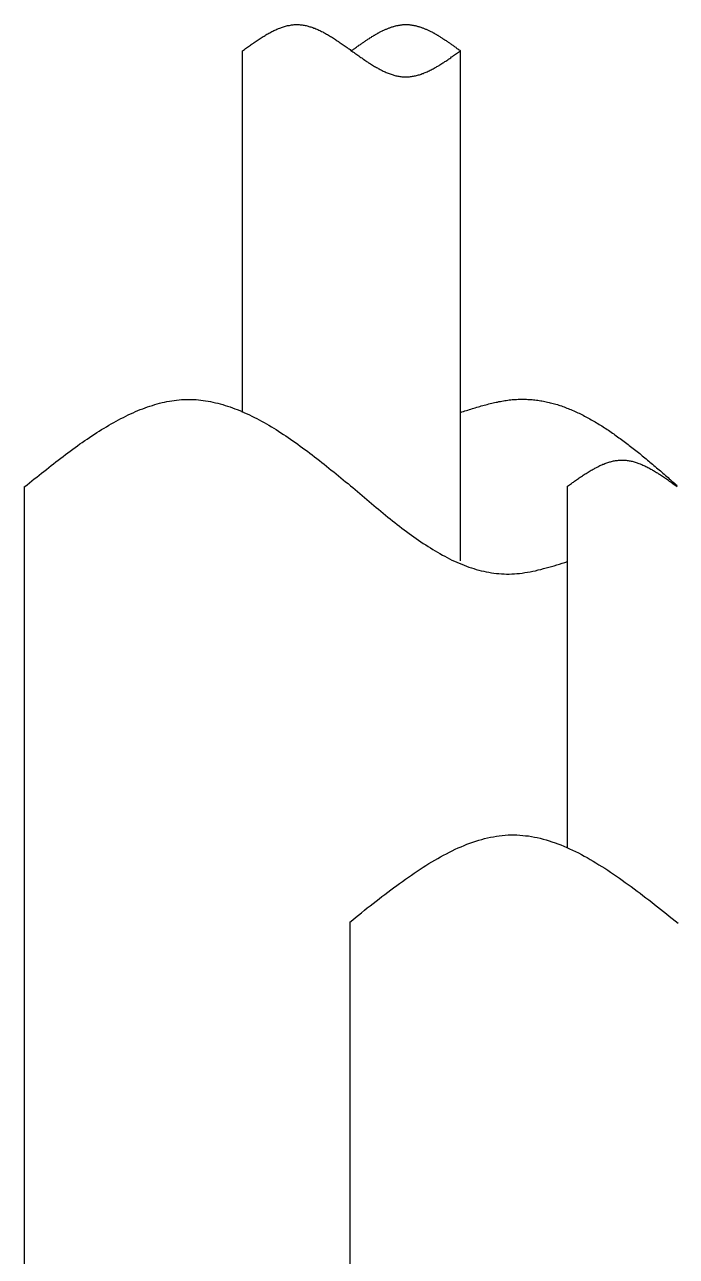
# Model space of a CAD drawing. Extents: x 443 to 1217, y -1921 to -677.
# Drawn here: x 546.2 to 551.06, y -989.88 to -980.7 of the extents above; entities that cross this region are included whole.
import ezdxf

# ---------------------------------------------------------------- set-up
doc = ezdxf.new("R2010")
doc.units = 0
doc.header["$MEASUREMENT"] = 0
doc.layers.add('5', color=7, linetype='CONTINUOUS')

msp = doc.modelspace()

# ---------------------------------------------------------------- linework, layer by layer
at = {"layer": '5', "color": 7}
for p, q in [((548.1658, -980.7106), (548.1735, -980.7096)), ((548.1735, -980.7096), (548.18, -980.7074)), ((548.18, -980.7074), (548.1876, -980.7063)), ((548.1876, -980.7063), (548.1952, -980.7063)), ((548.1952, -980.7063), (548.2018, -980.7052)), ((548.2018, -980.7052), (548.2094, -980.7041)), ((548.2094, -980.7041), (548.217, -980.7041)), ((548.217, -980.7041), (548.2236, -980.7041)), ((548.2236, -980.7041), (548.2312, -980.7041)), ((548.2312, -980.7041), (548.2388, -980.7041)), ((548.2388, -980.7041), (548.2454, -980.7041)), ((548.2454, -980.7041), (548.253, -980.7052)), ((548.253, -980.7052), (548.2606, -980.7052)), ((548.2606, -980.7052), (548.2683, -980.7063)), ((548.2683, -980.7063), (548.2748, -980.7074)), ((548.2748, -980.7074), (548.2824, -980.7085)), ((548.2824, -980.7085), (548.2901, -980.7096)), ((548.2901, -980.7096), (548.2966, -980.7117)), ((548.9777, -980.7106), (548.9821, -980.7096)), ((548.9821, -980.7096), (548.9876, -980.7085)), ((548.9876, -980.7085), (548.993, -980.7074)), ((548.993, -980.7074), (548.9974, -980.7074)), ((548.9974, -980.7074), (549.0028, -980.7063)), ((549.0028, -980.7063), (549.0083, -980.7052)), ((549.0083, -980.7052), (549.0126, -980.7052)), ((549.0126, -980.7052), (549.0181, -980.7041)), ((549.0181, -980.7041), (549.0235, -980.7041)), ((549.0235, -980.7041), (549.0279, -980.7041)), ((549.0279, -980.7041), (549.0333, -980.7041)), ((549.0333, -980.7041), (549.0388, -980.7041)), ((549.0388, -980.7041), (549.0442, -980.7041)), ((549.0442, -980.7041), (549.0486, -980.7041)), ((549.0486, -980.7041), (549.054, -980.7041)), ((549.054, -980.7041), (549.0595, -980.7041)), ((549.0595, -980.7041), (549.0638, -980.7041)), ((549.0638, -980.7041), (549.0693, -980.7052)), ((549.0693, -980.7052), (549.0747, -980.7052)), ((549.0747, -980.7052), (549.0791, -980.7063)), ((549.0791, -980.7063), (549.0845, -980.7074)), ((549.0845, -980.7074), (549.09, -980.7074)), ((549.09, -980.7074), (549.0944, -980.7085)), ((549.0944, -980.7085), (549.0998, -980.7096)), ((549.0998, -980.7096), (549.1053, -980.7106)), ((547.962, -980.8033), (547.9697, -980.7978)), ((547.9697, -980.7978), (547.9762, -980.7935)), ((547.9762, -980.7935), (547.9838, -980.7891)), ((547.9838, -980.7891), (547.9915, -980.7848)), ((547.9915, -980.7848), (547.998, -980.7804)), ((547.998, -980.7804), (548.0056, -980.776)), ((548.0056, -980.776), (548.0132, -980.7717)), ((548.0132, -980.7717), (548.0198, -980.7684)), ((548.0198, -980.7684), (548.0274, -980.7641)), ((548.0274, -980.7641), (548.035, -980.7597)), ((548.035, -980.7597), (548.0416, -980.7564)), ((548.0416, -980.7564), (548.0492, -980.7532)), ((548.0492, -980.7532), (548.0568, -980.7488)), ((548.0568, -980.7488), (548.0645, -980.7455)), ((548.0645, -980.7455), (548.071, -980.7423)), ((548.071, -980.7423), (548.0786, -980.739)), ((548.0786, -980.739), (548.0863, -980.7357)), ((548.0863, -980.7357), (548.0928, -980.7335)), ((548.0928, -980.7335), (548.1004, -980.7303)), ((548.1004, -980.7303), (548.1081, -980.727)), ((548.1081, -980.727), (548.1146, -980.7248)), ((548.1146, -980.7248), (548.1222, -980.7226)), ((548.1222, -980.7226), (548.1299, -980.7205)), ((548.1299, -980.7205), (548.1364, -980.7183)), ((548.1364, -980.7183), (548.144, -980.7161)), ((548.144, -980.7161), (548.1517, -980.7139)), ((548.1517, -980.7139), (548.1582, -980.7117)), ((548.1582, -980.7117), (548.1658, -980.7106)), ((548.2966, -980.7117), (548.3042, -980.7128)), ((548.3042, -980.7128), (548.3119, -980.715)), ((548.3119, -980.715), (548.3184, -980.7172)), ((548.3184, -980.7172), (548.326, -980.7194)), ((548.326, -980.7194), (548.3337, -980.7215)), ((548.3337, -980.7215), (548.3402, -980.7237)), ((548.3402, -980.7237), (548.3478, -980.7259)), ((548.3478, -980.7259), (548.3555, -980.7292)), ((548.3555, -980.7292), (548.362, -980.7314)), ((548.362, -980.7314), (548.3696, -980.7346)), ((548.3696, -980.7346), (548.3772, -980.7379)), ((548.3772, -980.7379), (548.3838, -980.7412)), ((548.3838, -980.7412), (548.3914, -980.7444)), ((548.3914, -980.7444), (548.399, -980.7477)), ((548.399, -980.7477), (548.4056, -980.751)), ((548.4056, -980.751), (548.4132, -980.7542)), ((548.4132, -980.7542), (548.4208, -980.7586)), ((548.4208, -980.7586), (548.4274, -980.7619)), ((548.4274, -980.7619), (548.435, -980.7662)), ((548.435, -980.7662), (548.4426, -980.7706)), ((548.4426, -980.7706), (548.4503, -980.7739)), ((548.4503, -980.7739), (548.4568, -980.7782)), ((548.4568, -980.7782), (548.4644, -980.7826)), ((548.4644, -980.7826), (548.4721, -980.7869)), ((548.4721, -980.7869), (548.4786, -980.7913)), ((548.4786, -980.7913), (548.4862, -980.7957)), ((548.4862, -980.7957), (548.4939, -980.8)), ((548.4939, -980.8), (548.5004, -980.8055)), ((548.7729, -980.8033), (548.7783, -980.8)), ((548.7783, -980.8), (548.7838, -980.7967)), ((548.7838, -980.7967), (548.7881, -980.7935)), ((548.7881, -980.7935), (548.7936, -980.7902)), ((548.7936, -980.7902), (548.799, -980.7869)), ((548.799, -980.7869), (548.8034, -980.7837)), ((548.8034, -980.7837), (548.8088, -980.7815)), ((548.8088, -980.7815), (548.8143, -980.7782)), ((548.8143, -980.7782), (548.8186, -980.7749)), ((548.8186, -980.7749), (548.8241, -980.7728)), ((548.8241, -980.7728), (548.8295, -980.7695)), ((548.8295, -980.7695), (548.8339, -980.7662)), ((548.8339, -980.7662), (548.8393, -980.7641)), ((548.8393, -980.7641), (548.8448, -980.7608)), ((548.8448, -980.7608), (548.8502, -980.7586)), ((548.8502, -980.7586), (548.8546, -980.7553)), ((548.8546, -980.7553), (548.86, -980.7532)), ((548.86, -980.7532), (548.8655, -980.751)), ((548.8655, -980.751), (548.8699, -980.7488)), ((548.8699, -980.7488), (548.8753, -980.7455)), ((548.8753, -980.7455), (548.8807, -980.7433)), ((548.8807, -980.7433), (548.8851, -980.7412)), ((548.8851, -980.7412), (548.8906, -980.739)), ((548.8906, -980.739), (548.896, -980.7368)), ((548.896, -980.7368), (548.9004, -980.7346)), ((548.9004, -980.7346), (548.9058, -980.7324)), ((548.9058, -980.7324), (548.9113, -980.7303)), ((548.9113, -980.7303), (548.9156, -980.7281)), ((548.9156, -980.7281), (548.9211, -980.727)), ((548.9211, -980.727), (548.9265, -980.7248)), ((548.9265, -980.7248), (548.9309, -980.7226)), ((548.9309, -980.7226), (548.9363, -980.7215)), ((548.9363, -980.7215), (548.9418, -980.7194)), ((548.9418, -980.7194), (548.9472, -980.7183)), ((548.9472, -980.7183), (548.9516, -980.7172)), ((548.9516, -980.7172), (548.957, -980.715)), ((548.957, -980.715), (548.9625, -980.7139)), ((548.9625, -980.7139), (548.9668, -980.7128)), ((548.9668, -980.7128), (548.9723, -980.7117)), ((548.9723, -980.7117), (548.9777, -980.7106)), ((549.1053, -980.7106), (549.1096, -980.7117)), ((549.1096, -980.7117), (549.1151, -980.7128)), ((549.1151, -980.7128), (549.1205, -980.7139)), ((549.1205, -980.7139), (549.1249, -980.715)), ((549.1249, -980.715), (549.1303, -980.7172)), ((549.1303, -980.7172), (549.1358, -980.7183)), ((549.1358, -980.7183), (549.1412, -980.7194)), ((549.1412, -980.7194), (549.1456, -980.7215)), ((549.1456, -980.7215), (549.151, -980.7226)), ((549.151, -980.7226), (549.1565, -980.7248)), ((549.1565, -980.7248), (549.1608, -980.727)), ((549.1608, -980.727), (549.1663, -980.7281)), ((549.1663, -980.7281), (549.1717, -980.7303)), ((549.1717, -980.7303), (549.1761, -980.7324)), ((549.1761, -980.7324), (549.1815, -980.7346)), ((549.1815, -980.7346), (549.187, -980.7368)), ((549.187, -980.7368), (549.1913, -980.739)), ((549.1913, -980.739), (549.1968, -980.7412)), ((549.1968, -980.7412), (549.2022, -980.7433)), ((549.2022, -980.7433), (549.2066, -980.7455)), ((549.2066, -980.7455), (549.2121, -980.7488)), ((549.2121, -980.7488), (549.2175, -980.751)), ((549.2175, -980.751), (549.2219, -980.7532)), ((549.2219, -980.7532), (549.2273, -980.7553)), ((549.2273, -980.7553), (549.2328, -980.7586)), ((549.2328, -980.7586), (549.2382, -980.7608)), ((549.2382, -980.7608), (549.2426, -980.7641)), ((549.2426, -980.7641), (549.248, -980.7662)), ((549.248, -980.7662), (549.2535, -980.7695)), ((549.2535, -980.7695), (549.2578, -980.7728)), ((549.2578, -980.7728), (549.2633, -980.7749)), ((549.2633, -980.7749), (549.2687, -980.7782)), ((549.2687, -980.7782), (549.2731, -980.7815)), ((549.2731, -980.7815), (549.2785, -980.7837)), ((549.2785, -980.7837), (549.284, -980.7869)), ((549.284, -980.7869), (549.2883, -980.7902)), ((549.2883, -980.7902), (549.2938, -980.7935)), ((549.2938, -980.7935), (549.2992, -980.7967)), ((549.2992, -980.7967), (549.3036, -980.8)), ((549.3036, -980.8), (549.309, -980.8033)), ((547.8312, -980.8937), (547.8378, -980.8883)), ((547.8378, -980.8883), (547.8454, -980.8828)), ((547.8454, -980.8828), (547.853, -980.8774)), ((547.853, -980.8774), (547.8596, -980.8719)), ((547.8596, -980.8719), (547.8672, -980.8676)), ((547.8672, -980.8676), (547.8748, -980.8621)), ((547.8748, -980.8621), (547.8825, -980.8567)), ((547.8825, -980.8567), (547.889, -980.8512)), ((547.889, -980.8512), (547.8966, -980.8469)), ((547.8966, -980.8469), (547.9043, -980.8414)), ((547.9043, -980.8414), (547.9108, -980.8371)), ((547.9108, -980.8371), (547.9184, -980.8316)), ((547.9184, -980.8316), (547.9261, -980.8262)), ((547.9261, -980.8262), (547.9326, -980.8218)), ((547.9326, -980.8218), (547.9402, -980.8175)), ((547.9402, -980.8175), (547.9479, -980.812)), ((547.9479, -980.812), (547.9544, -980.8076)), ((547.9544, -980.8076), (547.962, -980.8033)), ((548.5004, -980.8055), (548.508, -980.8098)), ((548.508, -980.8098), (548.5157, -980.8142)), ((548.5157, -980.8142), (548.5222, -980.8196)), ((548.5222, -980.8196), (548.5298, -980.824)), ((548.5298, -980.824), (548.5375, -980.8294)), ((548.5375, -980.8294), (548.544, -980.8338)), ((548.544, -980.8338), (548.5516, -980.8392)), ((548.5516, -980.8392), (548.5593, -980.8436)), ((548.5593, -980.8436), (548.5658, -980.8491)), ((548.5658, -980.8491), (548.5734, -980.8545)), ((548.5734, -980.8545), (548.581, -980.8589)), ((548.581, -980.8589), (548.5876, -980.8643)), ((548.5876, -980.8643), (548.5952, -980.8698)), ((548.5952, -980.8698), (548.6028, -980.8752)), ((548.6028, -980.8752), (548.6094, -980.8807)), ((548.6094, -980.8807), (548.617, -980.885)), ((548.617, -980.885), (548.6246, -980.8905)), ((548.6246, -980.8905), (548.6312, -980.8959)), ((548.641, -980.8948), (548.6453, -980.8916)), ((548.6453, -980.8916), (548.6508, -980.8872)), ((548.6508, -980.8872), (548.6562, -980.8839)), ((548.6562, -980.8839), (548.6606, -980.8807)), ((548.6606, -980.8807), (548.6661, -980.8763)), ((548.6661, -980.8763), (548.6715, -980.873)), ((548.6715, -980.873), (548.6759, -980.8687)), ((548.6759, -980.8687), (548.6813, -980.8654)), ((548.6813, -980.8654), (548.6868, -980.8621)), ((548.6868, -980.8621), (548.6911, -980.8578)), ((548.6911, -980.8578), (548.6966, -980.8545)), ((548.6966, -980.8545), (548.702, -980.8512)), ((548.702, -980.8512), (548.7064, -980.848)), ((548.7064, -980.848), (548.7118, -980.8436)), ((548.7118, -980.8436), (548.7173, -980.8403)), ((548.7173, -980.8403), (548.7216, -980.8371)), ((548.7216, -980.8371), (548.7271, -980.8338)), ((548.7271, -980.8338), (548.7325, -980.8294)), ((548.7325, -980.8294), (548.7369, -980.8262)), ((548.7369, -980.8262), (548.7423, -980.8229)), ((548.7423, -980.8229), (548.7478, -980.8196)), ((548.7478, -980.8196), (548.7532, -980.8164)), ((548.7532, -980.8164), (548.7576, -980.8131)), ((548.7576, -980.8131), (548.763, -980.8098)), ((548.763, -980.8098), (548.7685, -980.8066)), ((548.7685, -980.8066), (548.7729, -980.8033)), ((549.309, -980.8033), (549.3145, -980.8066)), ((549.3145, -980.8066), (549.3189, -980.8098)), ((549.3189, -980.8098), (549.3243, -980.8131)), ((549.3243, -980.8131), (549.3298, -980.8164)), ((549.3298, -980.8164), (549.3341, -980.8196)), ((549.3341, -980.8196), (549.3396, -980.8229)), ((549.3396, -980.8229), (549.345, -980.8262)), ((549.345, -980.8262), (549.3505, -980.8294)), ((549.3505, -980.8294), (549.3548, -980.8338)), ((549.3548, -980.8338), (549.3603, -980.8371)), ((549.3603, -980.8371), (549.3657, -980.8403)), ((549.3657, -980.8403), (549.3701, -980.8436)), ((549.3701, -980.8436), (549.3755, -980.848)), ((549.3755, -980.848), (549.381, -980.8512)), ((549.381, -980.8512), (549.3853, -980.8545)), ((549.3853, -980.8545), (549.3908, -980.8578)), ((549.3908, -980.8578), (549.3962, -980.8621)), ((549.3962, -980.8621), (549.4006, -980.8654)), ((549.4006, -980.8654), (549.406, -980.8687)), ((549.406, -980.8687), (549.4115, -980.873)), ((549.4115, -980.873), (549.4159, -980.8763)), ((549.4159, -980.8763), (549.4213, -980.8807)), ((549.4213, -980.8807), (549.4268, -980.8839)), ((549.4268, -980.8839), (549.4311, -980.8872)), ((549.4311, -980.8872), (549.4366, -980.8916)), ((549.4366, -980.8916), (549.442, -980.8948)), ((547.8236, -980.8981), (547.8312, -980.8937)), ((548.6312, -980.8959), (548.6388, -980.9014)), ((548.6355, -980.8981), (548.641, -980.8948)), ((548.6388, -980.9014), (548.6464, -980.9068)), ((548.6464, -980.9068), (548.6541, -980.9112)), ((548.6541, -980.9112), (548.6606, -980.9166)), ((548.6606, -980.9166), (548.6682, -980.9221)), ((548.6682, -980.9221), (548.6759, -980.9275)), ((548.6759, -980.9275), (548.6824, -980.9319)), ((548.6824, -980.9319), (548.69, -980.9373)), ((548.69, -980.9373), (548.6977, -980.9428)), ((548.6977, -980.9428), (548.7042, -980.9482)), ((548.7042, -980.9482), (548.7118, -980.9526)), ((548.7118, -980.9526), (548.7195, -980.958)), ((548.7195, -980.958), (548.726, -980.9624)), ((548.726, -980.9624), (548.7336, -980.9678)), ((548.7336, -980.9678), (548.7413, -980.9733)), ((548.7413, -980.9733), (548.7478, -980.9777)), ((548.7478, -980.9777), (548.7554, -980.982)), ((548.7554, -980.982), (548.763, -980.9875)), ((549.3156, -980.9896), (549.3232, -980.9853)), ((549.3232, -980.9853), (549.3308, -980.9798)), ((549.3308, -980.9798), (549.3374, -980.9755)), ((549.3374, -980.9755), (549.345, -980.97)), ((549.345, -980.97), (549.3526, -980.9657)), ((549.3526, -980.9657), (549.3592, -980.9602)), ((549.3592, -980.9602), (549.3668, -980.9559)), ((549.3668, -980.9559), (549.3744, -980.9504)), ((549.3744, -980.9504), (549.381, -980.945)), ((549.381, -980.945), (549.3886, -980.9406)), ((549.3886, -980.9406), (549.3962, -980.9352)), ((549.3962, -980.9352), (549.4028, -980.9297)), ((549.4028, -980.9297), (549.4104, -980.9243)), ((549.4104, -980.9243), (549.418, -980.9199)), ((549.418, -980.9199), (549.4246, -980.9144)), ((549.4246, -980.9144), (549.4322, -980.909)), ((549.4322, -980.909), (549.4398, -980.9035)), ((549.4398, -980.9035), (549.4475, -980.8981)), ((549.442, -980.8948), (549.4475, -980.8981)), ((548.763, -980.9875), (548.7696, -980.9918)), ((548.7696, -980.9918), (548.7772, -980.9962)), ((548.7772, -980.9962), (548.7848, -981.0005)), ((548.7848, -981.0005), (548.7914, -981.006)), ((548.7914, -981.006), (548.799, -981.0104)), ((548.799, -981.0104), (548.8066, -981.0147)), ((548.8066, -981.0147), (548.8132, -981.0191)), ((548.8132, -981.0191), (548.8208, -981.0223)), ((548.8208, -981.0223), (548.8284, -981.0267)), ((548.8284, -981.0267), (548.835, -981.0311)), ((548.835, -981.0311), (548.8426, -981.0343)), ((548.8426, -981.0343), (548.8502, -981.0387)), ((548.8502, -981.0387), (548.8579, -981.042)), ((548.8579, -981.042), (548.8644, -981.0463)), ((548.8644, -981.0463), (548.872, -981.0496)), ((548.872, -981.0496), (548.8797, -981.0529)), ((548.8797, -981.0529), (548.8862, -981.0561)), ((548.8862, -981.0561), (548.8938, -981.0594)), ((548.8938, -981.0594), (548.9015, -981.0627)), ((548.9015, -981.0627), (548.908, -981.0648)), ((548.908, -981.0648), (548.9156, -981.0681)), ((548.9156, -981.0681), (548.9233, -981.0714)), ((548.9233, -981.0714), (548.9298, -981.0736)), ((548.9298, -981.0736), (548.9374, -981.0757)), ((548.9374, -981.0757), (548.945, -981.0779)), ((549.1336, -981.079), (549.1412, -981.0768)), ((549.1412, -981.0768), (549.1488, -981.0747)), ((549.1488, -981.0747), (549.1554, -981.0725)), ((549.1554, -981.0725), (549.163, -981.0692)), ((549.163, -981.0692), (549.1706, -981.067)), ((549.1706, -981.067), (549.1772, -981.0638)), ((549.1772, -981.0638), (549.1848, -981.0605)), ((549.1848, -981.0605), (549.1924, -981.0583)), ((549.1924, -981.0583), (549.199, -981.055)), ((549.199, -981.055), (549.2066, -981.0518)), ((549.2066, -981.0518), (549.2142, -981.0474)), ((549.2142, -981.0474), (549.2208, -981.0441)), ((549.2208, -981.0441), (549.2284, -981.0409)), ((549.2284, -981.0409), (549.236, -981.0365)), ((549.236, -981.0365), (549.2437, -981.0332)), ((549.2437, -981.0332), (549.2502, -981.0289)), ((549.2502, -981.0289), (549.2578, -981.0245)), ((549.2578, -981.0245), (549.2655, -981.0212)), ((549.2655, -981.0212), (549.272, -981.0169)), ((549.272, -981.0169), (549.2796, -981.0125)), ((549.2796, -981.0125), (549.2873, -981.0082)), ((549.2873, -981.0082), (549.2938, -981.0038)), ((549.2938, -981.0038), (549.3014, -980.9984)), ((549.3014, -980.9984), (549.309, -980.994)), ((549.309, -980.994), (549.3156, -980.9896)), ((548.945, -981.0779), (548.9516, -981.0801)), ((548.9516, -981.0801), (548.9592, -981.0823)), ((548.9592, -981.0823), (548.9668, -981.0845)), ((548.9668, -981.0845), (548.9734, -981.0855)), ((548.9734, -981.0855), (548.981, -981.0877)), ((548.981, -981.0877), (548.9886, -981.0888)), ((548.9886, -981.0888), (548.9952, -981.0899)), ((548.9952, -981.0899), (549.0028, -981.091)), ((549.0028, -981.091), (549.0104, -981.0921)), ((549.0104, -981.0921), (549.017, -981.0921)), ((549.017, -981.0921), (549.0246, -981.0932)), ((549.0246, -981.0932), (549.0322, -981.0932)), ((549.0322, -981.0932), (549.0399, -981.0932)), ((549.0399, -981.0932), (549.0464, -981.0932)), ((549.0464, -981.0932), (549.054, -981.0932)), ((549.054, -981.0932), (549.0617, -981.0921)), ((549.0617, -981.0921), (549.0682, -981.0921)), ((549.0682, -981.0921), (549.0758, -981.091)), ((549.0758, -981.091), (549.0835, -981.0899)), ((549.0835, -981.0899), (549.09, -981.0888)), ((549.09, -981.0888), (549.0976, -981.0877)), ((549.0976, -981.0877), (549.1053, -981.0866)), ((549.1053, -981.0866), (549.1118, -981.0845)), ((549.1118, -981.0845), (549.1194, -981.0834)), ((549.1194, -981.0834), (549.127, -981.0812)), ((549.127, -981.0812), (549.1336, -981.079)), ((547.0978, -983.5573), (547.1163, -983.5518)), ((547.1163, -983.5518), (547.1338, -983.5453)), ((547.1338, -983.5453), (547.1523, -983.5398)), ((547.1523, -983.5398), (547.1697, -983.5344)), ((547.1697, -983.5344), (547.1883, -983.5289)), ((547.1883, -983.5289), (547.2057, -983.5246)), ((547.2057, -983.5246), (547.2242, -983.5191)), ((547.2242, -983.5191), (547.2417, -983.5159)), ((547.2417, -983.5159), (547.2602, -983.5115)), ((547.2602, -983.5115), (547.2787, -983.5082)), ((547.2787, -983.5082), (547.2961, -983.5061)), ((547.2961, -983.5061), (547.3147, -983.5028)), ((547.3147, -983.5028), (547.3321, -983.5006)), ((547.3321, -983.5006), (547.3506, -983.4984)), ((547.3506, -983.4984), (547.3681, -983.4973)), ((547.3681, -983.4973), (547.3866, -983.4962)), ((547.3866, -983.4962), (547.4051, -983.4962)), ((547.4051, -983.4962), (547.4226, -983.4952)), ((547.4226, -983.4952), (547.4411, -983.4962)), ((547.4411, -983.4962), (547.4585, -983.4962)), ((547.4585, -983.4962), (547.4771, -983.4973)), ((547.4771, -983.4973), (547.4956, -983.4984)), ((547.4956, -983.4984), (547.513, -983.5006)), ((547.513, -983.5006), (547.5315, -983.5028)), ((547.5315, -983.5028), (547.549, -983.5061)), ((547.549, -983.5061), (547.5675, -983.5082)), ((547.5675, -983.5082), (547.586, -983.5115)), ((547.586, -983.5115), (547.6035, -983.5159)), ((547.6035, -983.5159), (547.622, -983.5202)), ((547.622, -983.5202), (547.6394, -983.5246)), ((547.6394, -983.5246), (547.658, -983.5289)), ((547.658, -983.5289), (547.6765, -983.5344)), ((547.6765, -983.5344), (547.6939, -983.5398)), ((547.6939, -983.5398), (547.7125, -983.5453)), ((547.7125, -983.5453), (547.731, -983.5518)), ((547.731, -983.5518), (547.7484, -983.5573)), ((549.5575, -983.5573), (549.5695, -983.554)), ((549.5695, -983.554), (549.5804, -983.5507)), ((549.5804, -983.5507), (549.5913, -983.5475)), ((549.5913, -983.5475), (549.6022, -983.5442)), ((549.6022, -983.5442), (549.6131, -983.5409)), ((549.6131, -983.5409), (549.624, -983.5377)), ((549.624, -983.5377), (549.636, -983.5355)), ((549.636, -983.5355), (549.6469, -983.5322)), ((549.6469, -983.5322), (549.6578, -983.5289)), ((549.6578, -983.5289), (549.6687, -983.5268)), ((549.6687, -983.5268), (549.6796, -983.5246)), ((549.6796, -983.5246), (549.6905, -983.5213)), ((549.6905, -983.5213), (549.7014, -983.5191)), ((549.7014, -983.5191), (549.7123, -983.5169)), ((549.7123, -983.5169), (549.7232, -983.5148)), ((549.7232, -983.5148), (549.7341, -983.5115)), ((549.7341, -983.5115), (549.745, -983.5104)), ((549.745, -983.5104), (549.7559, -983.5082)), ((549.7559, -983.5082), (549.7668, -983.5061)), ((549.7668, -983.5061), (549.7777, -983.5039)), ((549.7777, -983.5039), (549.7886, -983.5028)), ((549.7886, -983.5028), (549.7995, -983.5006)), ((549.7995, -983.5006), (549.8104, -983.4995)), ((549.8104, -983.4995), (549.8213, -983.4984)), ((549.8213, -983.4984), (549.8322, -983.4973)), ((549.8322, -983.4973), (549.8431, -983.4962)), ((549.8431, -983.4962), (549.854, -983.4952)), ((549.854, -983.4952), (549.8649, -983.4952)), ((549.8649, -983.4952), (549.8758, -983.4941)), ((549.8758, -983.4941), (549.8856, -983.4941)), ((549.8856, -983.4941), (549.8965, -983.4941)), ((549.8965, -983.4941), (549.9074, -983.4941)), ((549.9074, -983.4941), (549.9183, -983.4941)), ((549.9183, -983.4941), (549.9281, -983.4941)), ((549.9281, -983.4941), (549.939, -983.4941)), ((549.939, -983.4941), (549.9499, -983.4952)), ((549.9499, -983.4952), (549.9608, -983.4952)), ((549.9608, -983.4952), (549.9706, -983.4962)), ((549.9706, -983.4962), (549.9815, -983.4973)), ((549.9815, -983.4973), (549.9924, -983.4984)), ((549.9924, -983.4984), (550.0022, -983.4995)), ((550.0022, -983.4995), (550.0131, -983.5006)), ((550.0131, -983.5006), (550.024, -983.5017)), ((550.024, -983.5017), (550.0338, -983.5039)), ((550.0338, -983.5039), (550.0447, -983.505)), ((550.0447, -983.505), (550.0545, -983.5071)), ((550.0545, -983.5071), (550.0654, -983.5082)), ((550.0654, -983.5082), (550.0752, -983.5104)), ((550.0752, -983.5104), (550.0861, -983.5126)), ((550.0861, -983.5126), (550.0959, -983.5148)), ((550.0959, -983.5148), (550.1068, -983.518)), ((550.1068, -983.518), (550.1166, -983.5202)), ((550.1166, -983.5202), (550.1275, -983.5224)), ((550.1275, -983.5224), (550.1373, -983.5257)), ((550.1373, -983.5257), (550.1482, -983.5289)), ((550.1482, -983.5289), (550.158, -983.5311)), ((550.158, -983.5311), (550.1689, -983.5344)), ((550.1689, -983.5344), (550.1787, -983.5377)), ((550.1787, -983.5377), (550.1885, -983.5409)), ((550.1885, -983.5409), (550.1994, -983.5442)), ((550.1994, -983.5442), (550.2092, -983.5486)), ((550.2092, -983.5486), (550.2191, -983.5518)), ((550.2191, -983.5518), (550.23, -983.5562)), ((546.9005, -983.6477), (546.918, -983.6379)), ((546.918, -983.6379), (546.9365, -983.6292)), ((546.9365, -983.6292), (546.9539, -983.6194)), ((546.9539, -983.6194), (546.9725, -983.6107)), ((546.9725, -983.6107), (546.9899, -983.603)), ((546.9899, -983.603), (547.0084, -983.5943)), ((547.0084, -983.5943), (547.0259, -983.5867)), ((547.0259, -983.5867), (547.0444, -983.5791)), ((547.0444, -983.5791), (547.0618, -983.5714)), ((547.0618, -983.5714), (547.0804, -983.5649)), ((547.0804, -983.5649), (547.0978, -983.5573)), ((547.7484, -983.5573), (547.7669, -983.5649)), ((547.7669, -983.5649), (547.7844, -983.5714)), ((547.7844, -983.5714), (547.8029, -983.5791)), ((547.8029, -983.5791), (547.8214, -983.5867)), ((547.8214, -983.5867), (547.8389, -983.5943)), ((547.8389, -983.5943), (547.8574, -983.603)), ((547.8574, -983.603), (547.8748, -983.6107)), ((547.8748, -983.6107), (547.8934, -983.6194)), ((547.8934, -983.6194), (547.9119, -983.6292)), ((547.9119, -983.6292), (547.9293, -983.6379)), ((547.9293, -983.6379), (547.9479, -983.6477)), ((549.4475, -983.5921), (549.4584, -983.5878)), ((549.4584, -983.5878), (549.4693, -983.5845)), ((549.4693, -983.5845), (549.4802, -983.5812)), ((549.4802, -983.5812), (549.4911, -983.578)), ((549.4911, -983.578), (549.503, -983.5747)), ((549.503, -983.5747), (549.5139, -983.5704)), ((549.5139, -983.5704), (549.5248, -983.5671)), ((549.5248, -983.5671), (549.5357, -983.5638)), ((549.5357, -983.5638), (549.5466, -983.5605)), ((549.5466, -983.5605), (549.5575, -983.5573)), ((550.23, -983.5562), (550.2398, -983.5595)), ((550.2398, -983.5595), (550.2496, -983.5638)), ((550.2496, -983.5638), (550.2605, -983.5682)), ((550.2605, -983.5682), (550.2703, -983.5714)), ((550.2703, -983.5714), (550.2801, -983.5758)), ((550.2801, -983.5758), (550.291, -983.5802)), ((550.291, -983.5802), (550.3008, -983.5856)), ((550.3008, -983.5856), (550.3106, -983.59)), ((550.3106, -983.59), (550.3204, -983.5943)), ((550.3204, -983.5943), (550.3302, -983.5987)), ((550.3302, -983.5987), (550.3411, -983.6041)), ((550.3411, -983.6041), (550.3509, -983.6085)), ((550.3509, -983.6085), (550.3607, -983.6139)), ((550.3607, -983.6139), (550.3705, -983.6194)), ((550.3705, -983.6194), (550.3803, -983.6248)), ((550.3803, -983.6248), (550.3902, -983.6292)), ((550.3902, -983.6292), (550.4011, -983.6347)), ((550.4011, -983.6347), (550.4109, -983.6401)), ((550.4109, -983.6401), (550.4207, -983.6466)), ((546.7382, -983.7425), (546.7567, -983.7316)), ((546.7567, -983.7316), (546.7741, -983.7207)), ((546.7741, -983.7207), (546.7926, -983.7088)), ((546.7926, -983.7088), (546.8101, -983.699)), ((546.8101, -983.699), (546.8286, -983.6881)), ((546.8286, -983.6881), (546.846, -983.6772)), ((546.846, -983.6772), (546.8646, -983.6673)), ((546.8646, -983.6673), (546.882, -983.6575)), ((546.882, -983.6575), (546.9005, -983.6477)), ((547.9479, -983.6477), (547.9653, -983.6575)), ((547.9653, -983.6575), (547.9838, -983.6673)), ((547.9838, -983.6673), (548.0013, -983.6782)), ((548.0013, -983.6782), (548.0198, -983.6881)), ((548.0198, -983.6881), (548.0383, -983.699)), ((548.0383, -983.699), (548.0558, -983.7098)), ((548.0558, -983.7098), (548.0743, -983.7207)), ((548.0743, -983.7207), (548.0917, -983.7327)), ((548.0917, -983.7327), (548.1102, -983.7436)), ((550.4207, -983.6466), (550.4305, -983.6521)), ((550.4305, -983.6521), (550.4403, -983.6575)), ((550.4403, -983.6575), (550.4501, -983.663)), ((550.4501, -983.663), (550.4599, -983.6695)), ((550.4599, -983.6695), (550.4697, -983.675)), ((550.4697, -983.675), (550.4795, -983.6815)), ((550.4795, -983.6815), (550.4893, -983.687)), ((550.4893, -983.687), (550.4991, -983.6935)), ((550.4991, -983.6935), (550.51, -983.7)), ((550.51, -983.7), (550.5198, -983.7066)), ((550.5198, -983.7066), (550.5297, -983.7131)), ((550.5297, -983.7131), (550.5395, -983.7186)), ((550.5395, -983.7186), (550.5493, -983.7251)), ((550.5493, -983.7251), (550.5591, -983.7327)), ((550.5591, -983.7327), (550.5689, -983.7393)), ((546.5954, -983.8406), (546.6128, -983.8275)), ((546.6128, -983.8275), (546.6303, -983.8156)), ((546.6303, -983.8156), (546.6488, -983.8025)), ((546.6488, -983.8025), (546.6662, -983.7905)), ((546.6662, -983.7905), (546.6848, -983.7785)), ((546.6848, -983.7785), (546.7022, -983.7665)), ((546.7022, -983.7665), (546.7207, -983.7545)), ((546.7207, -983.7545), (546.7382, -983.7425)), ((548.1102, -983.7436), (548.1277, -983.7556)), ((548.1277, -983.7556), (548.1462, -983.7676)), ((548.1462, -983.7676), (548.1636, -983.7796)), ((548.1636, -983.7796), (548.1822, -983.7916)), ((548.1822, -983.7916), (548.1996, -983.8047)), ((548.1996, -983.8047), (548.2181, -983.8167)), ((548.2181, -983.8167), (548.2356, -983.8297)), ((550.5689, -983.7393), (550.5787, -983.7458)), ((550.5787, -983.7458), (550.5885, -983.7524)), ((550.5885, -983.7524), (550.5972, -983.7589)), ((550.5972, -983.7589), (550.607, -983.7665)), ((550.607, -983.7665), (550.6168, -983.7731)), ((550.6168, -983.7731), (550.6266, -983.7807)), ((550.6266, -983.7807), (550.6365, -983.7872)), ((550.6365, -983.7872), (550.6463, -983.7949)), ((550.6463, -983.7949), (550.6561, -983.8014)), ((550.6561, -983.8014), (550.6659, -983.809)), ((550.6659, -983.809), (550.6757, -983.8167)), ((550.6757, -983.8167), (550.6855, -983.8232)), ((550.6855, -983.8232), (550.6953, -983.8308)), ((546.469, -983.9333), (546.4875, -983.9202)), ((546.4875, -983.9202), (546.5049, -983.906)), ((546.5049, -983.906), (546.5235, -983.8929)), ((546.5235, -983.8929), (546.5409, -983.8799)), ((546.5409, -983.8799), (546.5594, -983.8668)), ((546.5594, -983.8668), (546.5769, -983.8537)), ((546.5769, -983.8537), (546.5954, -983.8406)), ((548.2356, -983.8297), (548.2541, -983.8428)), ((548.2541, -983.8428), (548.2715, -983.8559)), ((548.2715, -983.8559), (548.289, -983.869)), ((548.289, -983.869), (548.3075, -983.882)), ((548.3075, -983.882), (548.3249, -983.8951)), ((548.3249, -983.8951), (548.3435, -983.9093)), ((548.3435, -983.9093), (548.3609, -983.9224)), ((550.6953, -983.8308), (550.7051, -983.8384)), ((550.7051, -983.8384), (550.7149, -983.8461)), ((550.7149, -983.8461), (550.7236, -983.8537)), ((550.7236, -983.8537), (550.7335, -983.8613)), ((550.7335, -983.8613), (550.7433, -983.869)), ((550.7433, -983.869), (550.7531, -983.8766)), ((550.7531, -983.8766), (550.7629, -983.8842)), ((550.7629, -983.8842), (550.7727, -983.8918)), ((550.7727, -983.8918), (550.7825, -983.8995)), ((550.7825, -983.8995), (550.7923, -983.9071)), ((550.7923, -983.9071), (550.801, -983.9158)), ((550.801, -983.9158), (550.8108, -983.9235)), ((546.3622, -984.0172), (546.3796, -984.003)), ((546.3796, -984.003), (546.3981, -983.9888)), ((546.3981, -983.9888), (546.4156, -983.9747)), ((546.4156, -983.9747), (546.433, -983.9605)), ((546.433, -983.9605), (546.4515, -983.9474)), ((546.4515, -983.9474), (546.469, -983.9333)), ((548.3609, -983.9224), (548.3783, -983.9365)), ((548.3783, -983.9365), (548.3969, -983.9507)), ((548.3969, -983.9507), (548.4143, -983.9649)), ((548.4143, -983.9649), (548.4328, -983.979)), ((548.4328, -983.979), (548.4503, -983.9932)), ((548.4503, -983.9932), (548.4677, -984.0074)), ((548.4677, -984.0074), (548.4851, -984.0215)), ((550.4348, -984.015), (550.4425, -984.0117)), ((550.4425, -984.0117), (550.449, -984.0074)), ((550.449, -984.0074), (550.4566, -984.0041)), ((550.4566, -984.0041), (550.4643, -983.9997)), ((550.4643, -983.9997), (550.4708, -983.9965)), ((550.4708, -983.9965), (550.4784, -983.9921)), ((550.4784, -983.9921), (550.4861, -983.9888)), ((550.4861, -983.9888), (550.4926, -983.9856)), ((550.4926, -983.9856), (550.5002, -983.9823)), ((550.5002, -983.9823), (550.5079, -983.979)), ((550.5079, -983.979), (550.5144, -983.9769)), ((550.5144, -983.9769), (550.522, -983.9736)), ((550.522, -983.9736), (550.5297, -983.9703)), ((550.5297, -983.9703), (550.5373, -983.9681)), ((550.5373, -983.9681), (550.5438, -983.966)), ((550.5438, -983.966), (550.5515, -983.9638)), ((550.5515, -983.9638), (550.5591, -983.9616)), ((550.5591, -983.9616), (550.5656, -983.9594)), ((550.5656, -983.9594), (550.5732, -983.9572)), ((550.5732, -983.9572), (550.5809, -983.9551)), ((550.5809, -983.9551), (550.5874, -983.954)), ((550.5874, -983.954), (550.595, -983.9529)), ((550.595, -983.9529), (550.6027, -983.9507)), ((550.6027, -983.9507), (550.6092, -983.9496)), ((550.6092, -983.9496), (550.6168, -983.9496)), ((550.6168, -983.9496), (550.6245, -983.9485)), ((550.6245, -983.9485), (550.631, -983.9474)), ((550.631, -983.9474), (550.6386, -983.9474)), ((550.6386, -983.9474), (550.6463, -983.9474)), ((550.6463, -983.9474), (550.6528, -983.9474)), ((550.6528, -983.9474), (550.6604, -983.9474)), ((550.6604, -983.9474), (550.6681, -983.9474)), ((550.6681, -983.9474), (550.6746, -983.9485)), ((550.6746, -983.9485), (550.6822, -983.9485)), ((550.6822, -983.9485), (550.6899, -983.9496)), ((550.6899, -983.9496), (550.6964, -983.9507)), ((550.6964, -983.9507), (550.704, -983.9518)), ((550.704, -983.9518), (550.7117, -983.9529)), ((550.7117, -983.9529), (550.7182, -983.9551)), ((550.7182, -983.9551), (550.7258, -983.9561)), ((550.7258, -983.9561), (550.7335, -983.9583)), ((550.7335, -983.9583), (550.7411, -983.9605)), ((550.7411, -983.9605), (550.7476, -983.9627)), ((550.7476, -983.9627), (550.7552, -983.9649)), ((550.7552, -983.9649), (550.7629, -983.967)), ((550.7629, -983.967), (550.7694, -983.9692)), ((550.7694, -983.9692), (550.777, -983.9725)), ((550.777, -983.9725), (550.7847, -983.9747)), ((550.7847, -983.9747), (550.7912, -983.9779)), ((550.7912, -983.9779), (550.7988, -983.9812)), ((550.7988, -983.9812), (550.8065, -983.9845)), ((550.8065, -983.9845), (550.813, -983.9878)), ((550.8108, -983.9235), (550.8206, -983.9311)), ((550.813, -983.9878), (550.8206, -983.991)), ((550.8206, -983.9311), (550.8304, -983.9387)), ((550.8206, -983.991), (550.8283, -983.9943)), ((550.8283, -983.9943), (550.8348, -983.9976)), ((550.8304, -983.9387), (550.8403, -983.9474)), ((550.8348, -983.9976), (550.8424, -984.0019)), ((550.8403, -983.9474), (550.8501, -983.9551)), ((550.8424, -984.0019), (550.8501, -984.0052)), ((550.8501, -983.9551), (550.8588, -983.9627)), ((550.8501, -984.0052), (550.8566, -984.0096)), ((550.8566, -984.0096), (550.8642, -984.0139)), ((550.8588, -983.9627), (550.8686, -983.9714)), ((550.8686, -983.9714), (550.8784, -983.979)), ((550.8784, -983.979), (550.8882, -983.9878)), ((550.8882, -983.9878), (550.898, -983.9954)), ((550.898, -983.9954), (550.9067, -984.0041)), ((550.9067, -984.0041), (550.9165, -984.0117)), ((550.9165, -984.0117), (550.9264, -984.0204)), ((546.2368, -984.1164), (546.2543, -984.1022)), ((546.2543, -984.1022), (546.2717, -984.088)), ((546.2717, -984.088), (546.2902, -984.0739)), ((546.2902, -984.0739), (546.3077, -984.0597)), ((546.3077, -984.0597), (546.3262, -984.0455)), ((546.3262, -984.0455), (546.3436, -984.0313)), ((546.3436, -984.0313), (546.3622, -984.0172)), ((548.4851, -984.0215), (548.5037, -984.0357)), ((548.5037, -984.0357), (548.5211, -984.0499)), ((548.5211, -984.0499), (548.5385, -984.0651)), ((548.5385, -984.0651), (548.556, -984.0793)), ((548.556, -984.0793), (548.5745, -984.0935)), ((548.5745, -984.0935), (548.5919, -984.1087)), ((550.2964, -984.1055), (550.3041, -984.1)), ((550.3041, -984.1), (550.3106, -984.0956)), ((550.3106, -984.0956), (550.3182, -984.0902)), ((550.3182, -984.0902), (550.3259, -984.0847)), ((550.3259, -984.0847), (550.3324, -984.0804)), ((550.3324, -984.0804), (550.34, -984.0749)), ((550.34, -984.0749), (550.3477, -984.0706)), ((550.3477, -984.0706), (550.3553, -984.0651)), ((550.3553, -984.0651), (550.3618, -984.0608)), ((550.3618, -984.0608), (550.3694, -984.0553)), ((550.3694, -984.0553), (550.3771, -984.051)), ((550.3771, -984.051), (550.3836, -984.0466)), ((550.3836, -984.0466), (550.3912, -984.0412)), ((550.3912, -984.0412), (550.3989, -984.0368)), ((550.3989, -984.0368), (550.4054, -984.0324)), ((550.4054, -984.0324), (550.413, -984.0281)), ((550.413, -984.0281), (550.4207, -984.0237)), ((550.4207, -984.0237), (550.4272, -984.0194)), ((550.4272, -984.0194), (550.4348, -984.015)), ((550.8642, -984.0139), (550.8719, -984.0172)), ((550.8719, -984.0172), (550.8784, -984.0215)), ((550.8784, -984.0215), (550.886, -984.0259)), ((550.886, -984.0259), (550.8937, -984.0303)), ((550.8937, -984.0303), (550.9002, -984.0346)), ((550.9002, -984.0346), (550.9078, -984.039)), ((550.9078, -984.039), (550.9155, -984.0433)), ((550.9155, -984.0433), (550.922, -984.0488)), ((550.922, -984.0488), (550.9296, -984.0531)), ((550.9264, -984.0204), (550.9362, -984.0281)), ((550.9296, -984.0531), (550.9372, -984.0575)), ((550.9362, -984.0281), (550.946, -984.0368)), ((550.9372, -984.0575), (550.9449, -984.063)), ((550.9449, -984.063), (550.9514, -984.0673)), ((550.946, -984.0368), (550.9547, -984.0444)), ((550.9514, -984.0673), (550.959, -984.0728)), ((550.9547, -984.0444), (550.9645, -984.0531)), ((550.959, -984.0728), (550.9667, -984.0771)), ((550.9645, -984.0531), (550.9743, -984.0619)), ((550.9667, -984.0771), (550.9732, -984.0826)), ((550.9732, -984.0826), (550.9808, -984.088)), ((550.9743, -984.0619), (550.9841, -984.0695)), ((550.9808, -984.088), (550.9885, -984.0924)), ((550.9841, -984.0695), (550.9939, -984.0782)), ((550.9885, -984.0924), (550.995, -984.0978)), ((550.9939, -984.0782), (551.0026, -984.0869)), ((550.995, -984.0978), (551.0026, -984.1033)), ((551.0026, -984.0869), (551.0124, -984.0946)), ((551.0026, -984.1033), (551.0103, -984.1076)), ((551.0124, -984.0946), (551.0223, -984.1033)), ((551.0223, -984.1033), (551.0321, -984.112)), ((546.2009, -984.1447), (546.2183, -984.1305)), ((546.2183, -984.1305), (546.2368, -984.1164)), ((548.5919, -984.1087), (548.6094, -984.1229)), ((548.6094, -984.1229), (548.6268, -984.1381)), ((548.6268, -984.1381), (548.6443, -984.1523)), ((548.6443, -984.1523), (548.6617, -984.1676)), ((548.6617, -984.1676), (548.6802, -984.1817)), ((548.6802, -984.1817), (548.6977, -984.197)), ((550.2452, -984.1414), (550.2528, -984.1371)), ((550.2528, -984.1371), (550.2605, -984.1316)), ((550.2605, -984.1316), (550.267, -984.1262)), ((550.267, -984.1262), (550.2746, -984.1207)), ((550.2746, -984.1207), (550.2823, -984.1153)), ((550.2823, -984.1153), (550.2888, -984.1109)), ((550.2888, -984.1109), (550.2964, -984.1055)), ((551.0103, -984.1076), (551.0168, -984.1131)), ((551.0168, -984.1131), (551.0244, -984.1185)), ((551.0244, -984.1185), (551.0321, -984.124)), ((551.0321, -984.112), (551.0419, -984.1196)), ((551.0321, -984.124), (551.0386, -984.1283)), ((551.0386, -984.1283), (551.0462, -984.1338)), ((551.0419, -984.1196), (551.0506, -984.1283)), ((551.0462, -984.1338), (551.0539, -984.1392)), ((551.0506, -984.1283), (551.0604, -984.1371)), ((551.0539, -984.1392), (551.0604, -984.1447)), ((548.6977, -984.197), (548.7151, -984.2112)), ((548.7151, -984.2112), (548.7325, -984.2264)), ((548.7325, -984.2264), (548.75, -984.2406)), ((548.75, -984.2406), (548.7674, -984.2559)), ((548.7674, -984.2559), (548.7848, -984.27)), ((548.7848, -984.27), (548.8023, -984.2853)), ((548.8023, -984.2853), (548.8197, -984.2994)), ((548.8197, -984.2994), (548.8372, -984.3136)), ((548.8372, -984.3136), (548.8546, -984.3289)), ((548.8546, -984.3289), (548.872, -984.343)), ((548.872, -984.343), (548.8895, -984.3572)), ((548.8895, -984.3572), (548.9069, -984.3714)), ((548.9069, -984.3714), (548.9243, -984.3855)), ((548.9243, -984.3855), (548.9418, -984.3997)), ((548.9418, -984.3997), (548.9592, -984.4128)), ((548.9592, -984.4128), (548.9767, -984.427)), ((548.9767, -984.427), (548.9941, -984.44)), ((548.9941, -984.44), (549.0115, -984.4542)), ((549.0115, -984.4542), (549.029, -984.4673)), ((549.029, -984.4673), (549.0464, -984.4804)), ((549.0464, -984.4804), (549.0649, -984.4934)), ((549.0649, -984.4934), (549.0824, -984.5065)), ((549.0824, -984.5065), (549.0998, -984.5185)), ((549.0998, -984.5185), (549.1172, -984.5316)), ((549.1172, -984.5316), (549.1347, -984.5436)), ((549.1347, -984.5436), (549.1521, -984.5556)), ((549.1521, -984.5556), (549.1696, -984.5675)), ((549.1696, -984.5675), (549.1881, -984.5795)), ((549.1881, -984.5795), (549.2055, -984.5904)), ((549.2055, -984.5904), (549.223, -984.6013)), ((549.223, -984.6013), (549.2404, -984.6122)), ((549.2404, -984.6122), (549.2589, -984.6231)), ((549.2589, -984.6231), (549.2764, -984.634)), ((549.2764, -984.634), (549.2938, -984.6438)), ((549.2938, -984.6438), (549.3123, -984.6547)), ((549.3123, -984.6547), (549.3298, -984.6634)), ((549.3298, -984.6634), (549.3472, -984.6733)), ((549.3472, -984.6733), (549.3657, -984.682)), ((549.3657, -984.682), (549.3832, -984.6918)), ((549.3832, -984.6918), (549.4017, -984.6994)), ((549.4017, -984.6994), (549.4191, -984.7081)), ((549.4191, -984.7081), (549.4376, -984.7158)), ((549.4376, -984.7158), (549.4562, -984.7234)), ((549.4562, -984.7234), (549.4736, -984.731)), ((549.4736, -984.731), (549.4921, -984.7376)), ((549.4921, -984.7376), (549.5107, -984.7441)), ((549.5107, -984.7441), (549.5292, -984.7506)), ((550.085, -984.7506), (550.1057, -984.7452)), ((550.1057, -984.7452), (550.1253, -984.7397)), ((550.1253, -984.7397), (550.1449, -984.7343)), ((550.1449, -984.7343), (550.1657, -984.7277)), ((550.1657, -984.7277), (550.1853, -984.7223)), ((550.1853, -984.7223), (550.2049, -984.7158)), ((550.2049, -984.7158), (550.2256, -984.7103)), ((550.2256, -984.7103), (550.2452, -984.7038)), ((549.5292, -984.7506), (549.5466, -984.7561)), ((549.5466, -984.7561), (549.5652, -984.7615)), ((549.5652, -984.7615), (549.5837, -984.767)), ((549.5837, -984.767), (549.6022, -984.7713)), ((549.6022, -984.7713), (549.6207, -984.7757)), ((549.6207, -984.7757), (549.6393, -984.7801)), ((549.6393, -984.7801), (549.6589, -984.7833)), ((549.6589, -984.7833), (549.6774, -984.7866)), ((549.6774, -984.7866), (549.6959, -984.7888)), ((549.6959, -984.7888), (549.7145, -984.791)), ((549.7145, -984.791), (549.7341, -984.7931)), ((549.7341, -984.7931), (549.7526, -984.7942)), ((549.7526, -984.7942), (549.7722, -984.7953)), ((549.7722, -984.7953), (549.7908, -984.7964)), ((549.7908, -984.7964), (549.8104, -984.7964)), ((549.8104, -984.7964), (549.8289, -984.7953)), ((549.8289, -984.7953), (549.8485, -984.7942)), ((549.8485, -984.7942), (549.8681, -984.7931)), ((549.8681, -984.7931), (549.8877, -984.791)), ((549.8877, -984.791), (549.9074, -984.7888)), ((549.9074, -984.7888), (549.927, -984.7855)), ((549.927, -984.7855), (549.9466, -984.7822)), ((549.9466, -984.7822), (549.9662, -984.779)), ((549.9662, -984.779), (549.9858, -984.7757)), ((549.9858, -984.7757), (550.0054, -984.7713)), ((550.0054, -984.7713), (550.0251, -984.7659)), ((550.0251, -984.7659), (550.0458, -984.7615)), ((550.0458, -984.7615), (550.0654, -984.7561)), ((550.0654, -984.7561), (550.085, -984.7506)), ((549.6273, -986.7668), (549.6491, -986.7614)), ((549.6491, -986.7614), (549.6709, -986.757)), ((549.6709, -986.757), (549.6927, -986.7526)), ((549.6927, -986.7526), (549.7145, -986.7494)), ((549.7145, -986.7494), (549.7363, -986.7461)), ((549.7363, -986.7461), (549.7581, -986.7428)), ((549.7581, -986.7428), (549.7799, -986.7417)), ((549.7799, -986.7417), (549.8017, -986.7396)), ((549.8017, -986.7396), (549.8234, -986.7396)), ((549.8234, -986.7396), (549.8452, -986.7396)), ((549.8452, -986.7396), (549.867, -986.7396)), ((549.867, -986.7396), (549.8888, -986.7407)), ((549.8888, -986.7407), (549.9106, -986.7428)), ((549.9106, -986.7428), (549.9324, -986.745)), ((549.9324, -986.745), (549.9542, -986.7472)), ((549.9542, -986.7472), (549.976, -986.7505)), ((549.976, -986.7505), (549.9978, -986.7548)), ((549.9978, -986.7548), (550.0196, -986.7592)), ((550.0196, -986.7592), (550.0414, -986.7646)), ((550.0414, -986.7646), (550.0632, -986.7701)), ((549.3864, -986.8573), (549.4082, -986.8464)), ((549.4082, -986.8464), (549.43, -986.8366)), ((549.43, -986.8366), (549.4518, -986.8278)), ((549.4518, -986.8278), (549.4736, -986.818)), ((549.4736, -986.818), (549.4954, -986.8093)), ((549.4954, -986.8093), (549.5172, -986.8017)), ((549.5172, -986.8017), (549.539, -986.793)), ((549.539, -986.793), (549.5619, -986.7864)), ((549.5619, -986.7864), (549.5837, -986.7788)), ((549.5837, -986.7788), (549.6055, -986.7733)), ((549.6055, -986.7733), (549.6273, -986.7668)), ((550.0632, -986.7701), (550.085, -986.7755)), ((550.085, -986.7755), (550.1068, -986.7832)), ((550.1068, -986.7832), (550.1286, -986.7897)), ((550.1286, -986.7897), (550.1515, -986.7973)), ((550.1515, -986.7973), (550.1733, -986.805)), ((550.1733, -986.805), (550.1951, -986.8137)), ((550.1951, -986.8137), (550.2169, -986.8224)), ((550.2169, -986.8224), (550.2387, -986.8322)), ((550.2387, -986.8322), (550.2605, -986.842)), ((550.2605, -986.842), (550.2823, -986.8518)), ((550.2823, -986.8518), (550.3041, -986.8627)), ((549.2121, -986.9532), (549.2339, -986.9401)), ((549.2339, -986.9401), (549.2556, -986.927)), ((549.2556, -986.927), (549.2774, -986.915)), ((549.2774, -986.915), (549.2992, -986.903)), ((549.2992, -986.903), (549.321, -986.891)), ((549.321, -986.891), (549.3428, -986.8791)), ((549.3428, -986.8791), (549.3646, -986.8682)), ((549.3646, -986.8682), (549.3864, -986.8573)), ((550.3041, -986.8627), (550.3259, -986.8736)), ((550.3259, -986.8736), (550.3477, -986.8845)), ((550.3477, -986.8845), (550.3694, -986.8965)), ((550.3694, -986.8965), (550.3912, -986.9085)), ((550.3912, -986.9085), (550.413, -986.9216)), ((550.413, -986.9216), (550.4348, -986.9336)), ((550.4348, -986.9336), (550.4566, -986.9466)), ((550.4566, -986.9466), (550.4784, -986.9608)), ((549.0595, -987.0534), (549.0813, -987.0393)), ((549.0813, -987.0393), (549.1031, -987.024)), ((549.1031, -987.024), (549.1249, -987.0098)), ((549.1249, -987.0098), (549.1467, -986.9946)), ((549.1467, -986.9946), (549.1685, -986.9804)), ((549.1685, -986.9804), (549.1903, -986.9673)), ((549.1903, -986.9673), (549.2121, -986.9532)), ((550.4784, -986.9608), (550.5002, -986.9739)), ((550.5002, -986.9739), (550.522, -986.988)), ((550.522, -986.988), (550.5438, -987.0022)), ((550.5438, -987.0022), (550.5656, -987.0164)), ((550.5656, -987.0164), (550.5874, -987.0316)), ((550.5874, -987.0316), (550.6092, -987.0469)), ((548.9494, -987.133), (548.9723, -987.1166)), ((548.9723, -987.1166), (548.9941, -987.1003)), ((548.9941, -987.1003), (549.0159, -987.085)), ((549.0159, -987.085), (549.0377, -987.0698)), ((549.0377, -987.0698), (549.0595, -987.0534)), ((550.6092, -987.0469), (550.631, -987.0611)), ((550.631, -987.0611), (550.6528, -987.0774)), ((550.6528, -987.0774), (550.6746, -987.0927)), ((550.6746, -987.0927), (550.6964, -987.109)), ((550.6964, -987.109), (550.7182, -987.1243)), ((550.7182, -987.1243), (550.7411, -987.1406)), ((548.8186, -987.2322), (548.8404, -987.2158)), ((548.8404, -987.2158), (548.8622, -987.1984)), ((548.8622, -987.1984), (548.884, -987.182)), ((548.884, -987.182), (548.9058, -987.1657)), ((548.9058, -987.1657), (548.9276, -987.1493)), ((548.9276, -987.1493), (548.9494, -987.133)), ((550.7411, -987.1406), (550.7629, -987.157)), ((550.7629, -987.157), (550.7847, -987.1733)), ((550.7847, -987.1733), (550.8065, -987.1907)), ((550.8065, -987.1907), (550.8283, -987.2071)), ((550.8283, -987.2071), (550.8501, -987.2234)), ((550.8501, -987.2234), (550.8719, -987.2409)), ((548.7096, -987.3183), (548.7314, -987.3008)), ((548.7314, -987.3008), (548.7532, -987.2834)), ((548.7532, -987.2834), (548.775, -987.267)), ((548.775, -987.267), (548.7968, -987.2496)), ((548.7968, -987.2496), (548.8186, -987.2322)), ((550.8719, -987.2409), (550.8937, -987.2583)), ((550.8937, -987.2583), (550.9155, -987.2758)), ((550.9155, -987.2758), (550.9372, -987.2921)), ((550.9372, -987.2921), (550.959, -987.3095)), ((550.959, -987.3095), (550.9808, -987.327)), ((548.6225, -987.388), (548.6443, -987.3706)), ((548.6443, -987.3706), (548.6661, -987.3531)), ((548.6661, -987.3531), (548.6878, -987.3357)), ((548.6878, -987.3357), (548.7096, -987.3183)), ((550.9808, -987.327), (551.0026, -987.3444)), ((551.0026, -987.3444), (551.0244, -987.3619)), ((551.0244, -987.3619), (551.0462, -987.3793)), ((551.0462, -987.3793), (551.068, -987.3967))]:
    msp.add_line(p, q, dxfattribs=at)
at = {"layer": '5', "linetype": 'Continuous'}
for p, q in [((547.8237, -983.5918), (547.8237, -980.8985)), ((549.447, -984.698), (549.447, -980.8985)), ((546.2005, -996.3471), (546.2005, -984.1449)), ((550.2456, -986.8352), (550.2456, -984.1419))]:
    msp.add_line(p, q, dxfattribs=at)
at = {"layer": '5', "color": 7, "linetype": 'Continuous'}
msp.add_line((548.6224, -987.3883), (548.6224, -996.2495), dxfattribs=at)

doc.saveas('drawing.dxf')
